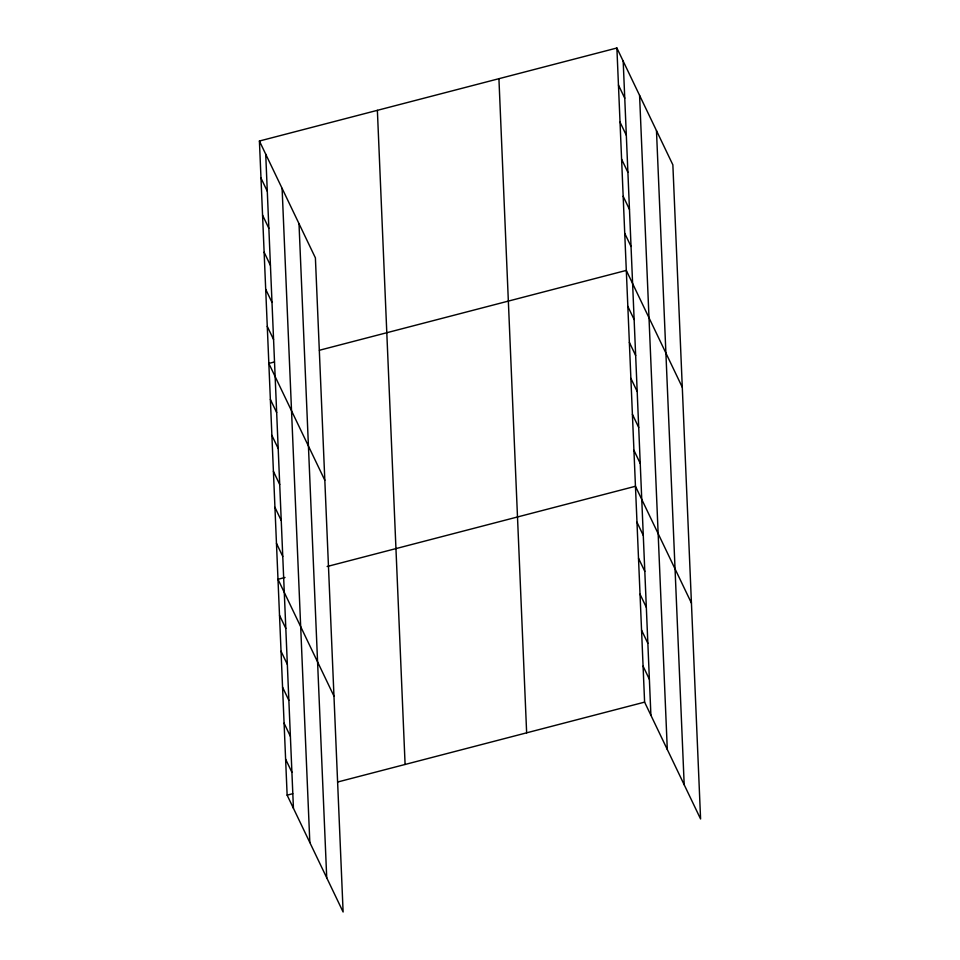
<?xml version="1.0" encoding="UTF-8"?>
<svg xmlns="http://www.w3.org/2000/svg" width="960" height="960" viewBox="0 0 960 960"><rect width="100%" height="100%" fill="white"/><g stroke="black" fill="none" stroke-linecap="round" stroke-linejoin="round"><path stroke-width="1.44" d="M259.416 141.024L315.396 257.868L343.116 912L287.136 795.156L259.416 141.024L616.884 48L672.864 164.844L700.584 818.976L644.604 702.132L616.884 48M274.452 361.968L268.836 363.432L324.816 480.264M319.392 350.268L626.304 270.408L682.284 387.252M285.012 577.464L277.992 579.3L333.972 696.132M327.144 566.508L635.46 486.276L691.44 603.108M287.136 795.156L292.752 793.704M337.692 782.004L644.604 702.132M618.456 85.068L624.756 98.208M620.028 122.136L626.328 135.276M621.6 159.204L627.888 172.344M623.172 196.272L629.46 209.412M624.732 233.34L631.032 246.48M627.828 306.384L634.128 319.524M629.364 342.36L635.652 355.5M630.888 378.336L637.176 391.488M632.412 414.312L638.7 427.464M633.936 450.3L640.224 463.44M636.984 522.252L643.284 535.392M638.508 558.228L644.808 571.368M640.032 594.204L646.332 607.344M641.556 630.18L647.856 643.32M643.08 666.156L649.38 679.308M260.988 178.092L267.288 191.232M262.56 215.16L268.848 228.3M264.132 252.228L270.42 265.368M265.704 289.296L271.992 302.436M267.264 326.364L273.564 339.504M270.36 399.408L276.66 412.548M271.884 435.384L278.184 448.524M273.42 471.36L279.708 484.5M274.944 507.336L281.232 520.488M276.468 543.312L282.756 556.464M279.516 615.276L285.804 628.416M281.04 651.252L287.34 664.392M282.564 687.228L288.864 700.368M284.088 723.204L290.388 736.344M285.612 759.18L291.912 772.32M656.472 130.62L684.192 784.752M639.576 95.364L667.296 749.496M623.184 61.14L650.904 715.284M498.924 78.696L526.644 732.84M377.376 110.328L405.096 764.46M299.004 223.644L326.724 877.776M282.108 188.388L309.828 842.52M265.716 154.164L293.436 808.308"/></g></svg>
